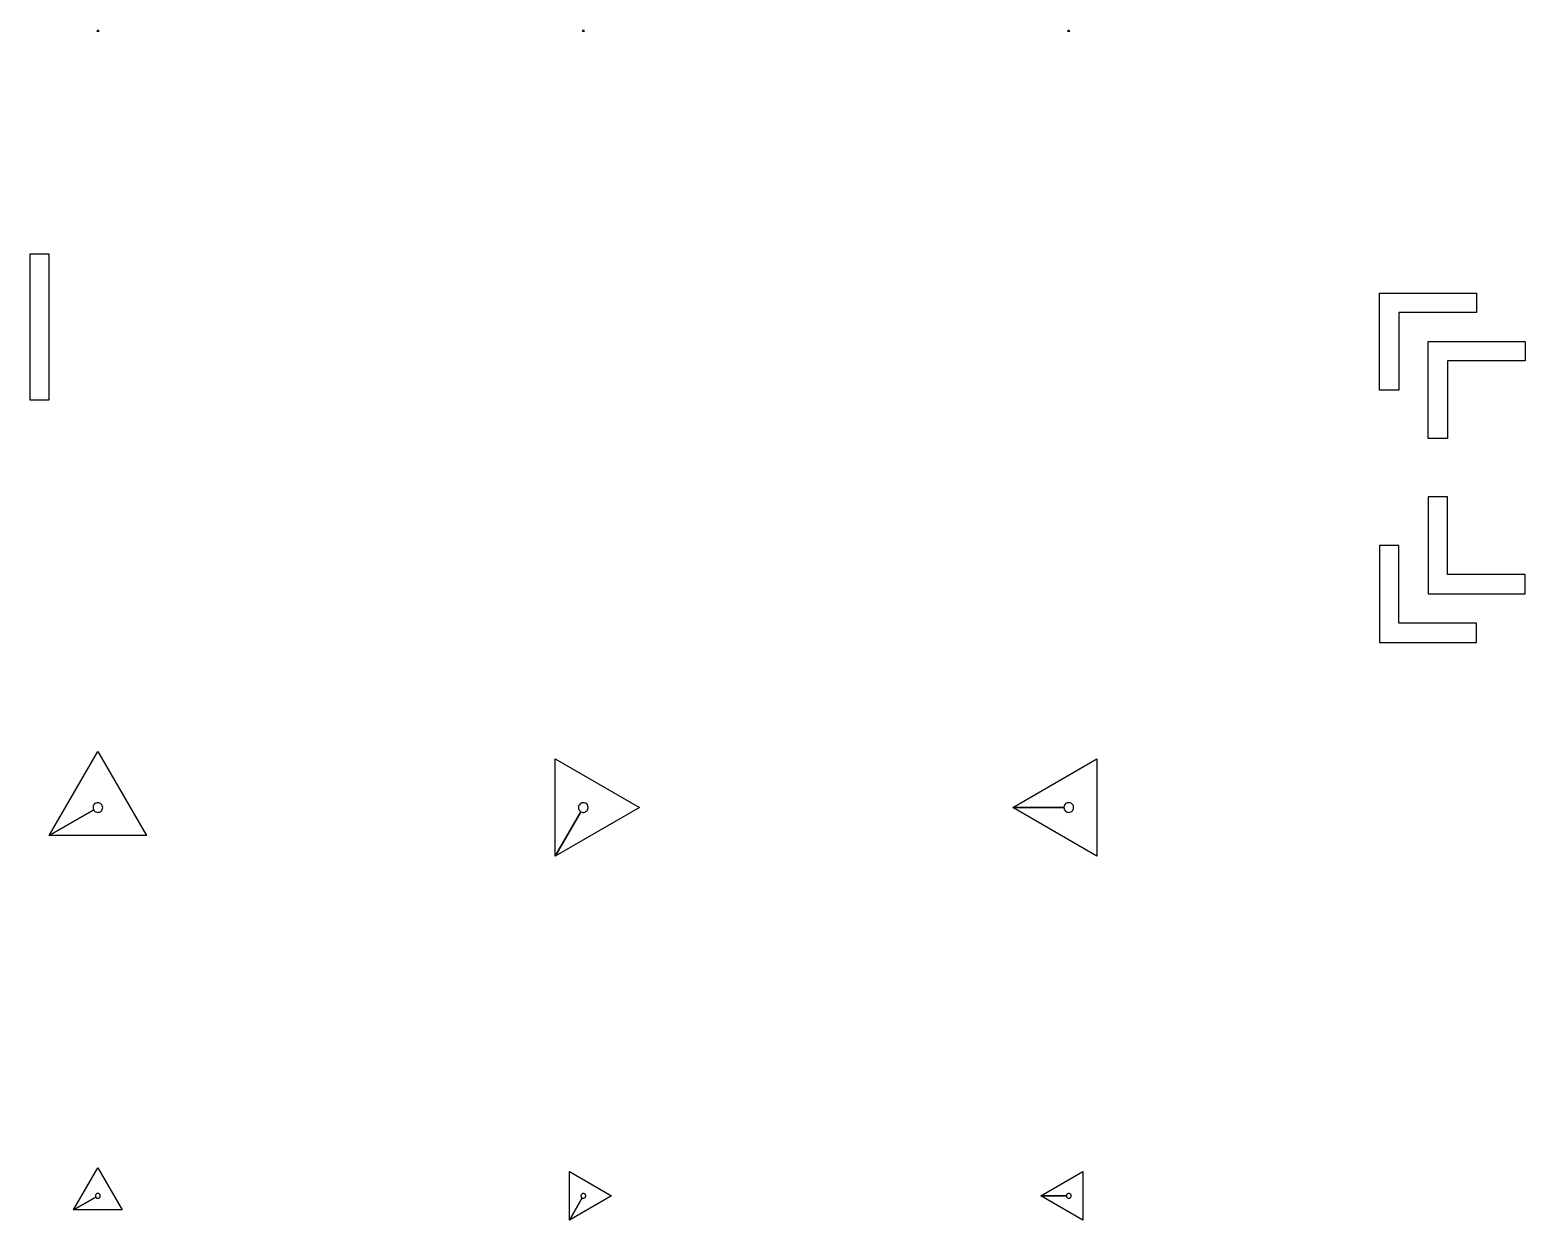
# Model space of a CAD drawing. Extents: x -467 to 127, y -467 to 127.
# Drawn here: x -27 to 127, y -147.5 to -24.9 of the extents above; entities that cross this region are included whole.
import ezdxf

# ---------------------------------------------------------------- set-up
doc = ezdxf.new("R2010")
doc.units = 13
doc.layers.add('ALIGN', color=5, linetype='Continuous')
doc.layers.add('MAGNET', color=11, linetype='Continuous')

msp = doc.modelspace()

# ---------------------------------------------------------------- linework, layer by layer
at = {"layer": 'ALIGN'}
for points in [[(-27, -63), (-25, -63), (-25, -48), (-27, -48)], [(112, -52), (122, -52), (122, -54), (114, -54), (114, -62), (112, -62)], [(117, -57), (127, -57), (127, -59), (119, -59), (119, -67), (117, -67)], [(117, -83), (127, -83), (127, -81), (119, -81), (119, -73), (117, -73)], [(112, -88), (122, -88), (122, -86), (114, -86), (114, -78), (112, -78)]]:
    msp.add_lwpolyline(points, close=True, dxfattribs=at)
at = {"layer": 'MAGNET'}
for points in [[(-20.1, -25.07), (-20.05, -24.98), (-20, -25.07), (-20.1, -25.07)], [(-20.05, -24.98), (-20, -24.89), (-19.95, -24.98), (-20.05, -24.98)], [(-20, -25.07), (-19.95, -24.98), (-19.9, -25.07), (-20, -25.07)], [(29.9, -25.07), (29.95, -24.98), (30, -25.07), (29.9, -25.07)], [(29.95, -24.98), (30, -24.89), (30.05, -24.98), (29.95, -24.98)], [(30, -25.07), (30.05, -24.98), (30.1, -25.07), (30, -25.07)], [(79.9, -25.07), (79.95, -24.98), (80, -25.07), (79.9, -25.07)], [(79.95, -24.98), (80, -24.89), (80.05, -24.98), (79.95, -24.98)], [(80, -25.07), (80.05, -24.98), (80.1, -25.07), (80, -25.07)], [(-20.43, -105.25), (-20.37, -105.33), (-20.3, -105.4), (-20.21, -105.45), (-20.12, -105.49), (-20.02, -105.5), (-19.92, -105.49), (-19.83, -105.47), (-19.74, -105.42), (-19.66, -105.36), (-19.59, -105.29), (-19.54, -105.2), (-19.51, -105.1), (-19.5, -105.01), (-19.51, -104.91), (-19.54, -104.81), (-19.59, -104.72), (-19.65, -104.64), (-19.73, -104.58), (-19.82, -104.54), (-19.91, -104.51), (-20.01, -104.5), (-20.11, -104.51), (-20.21, -104.55), (-20.29, -104.59), (-20.37, -104.66), (-20.43, -104.74), (-20.47, -104.83), (-20.49, -104.93), (-20.5, -105.03), (-20.48, -105.13), (-20.45, -105.22), (-20.43, -105.25), (-25, -107.89), (-20, -99.23), (-15, -107.89), (-25, -107.89), (-20.43, -105.25)], [(29.75, -105.43), (29.84, -105.47), (29.94, -105.5), (30.04, -105.5), (30.14, -105.48), (30.23, -105.44), (30.31, -105.39), (30.39, -105.32), (30.44, -105.24), (30.48, -105.14), (30.5, -105.04), (30.5, -104.94), (30.47, -104.85), (30.43, -104.76), (30.38, -104.67), (30.31, -104.6), (30.22, -104.55), (30.13, -104.52), (30.03, -104.5), (29.93, -104.51), (29.83, -104.53), (29.74, -104.57), (29.66, -104.63), (29.59, -104.71), (29.54, -104.8), (29.51, -104.89), (29.5, -104.99), (29.51, -105.09), (29.54, -105.19), (29.58, -105.27), (29.64, -105.35), (29.72, -105.42), (29.75, -105.43), (27.11, -110), (27.11, -100), (35.77, -105), (27.11, -110), (29.75, -105.43)], [(79.5, -105), (79.51, -105.1), (79.54, -105.2), (79.59, -105.28), (79.65, -105.36), (79.73, -105.42), (79.82, -105.47), (79.92, -105.49), (80.02, -105.5), (80.12, -105.49), (80.21, -105.45), (80.3, -105.4), (80.37, -105.33), (80.43, -105.25), (80.47, -105.16), (80.5, -105.07), (80.5, -104.97), (80.48, -104.87), (80.45, -104.77), (80.39, -104.69), (80.32, -104.62), (80.24, -104.56), (80.15, -104.52), (80.05, -104.5), (79.95, -104.5), (79.85, -104.52), (79.76, -104.56), (79.68, -104.62), (79.61, -104.69), (79.55, -104.78), (79.52, -104.87), (79.5, -104.97), (79.5, -105), (74.23, -105), (82.89, -100), (82.89, -110), (74.23, -105), (79.5, -105)], [(-20.22, -145.13), (-20.19, -145.17), (-20.15, -145.2), (-20.11, -145.23), (-20.06, -145.24), (-20.01, -145.25), (-19.96, -145.25), (-19.91, -145.23), (-19.87, -145.21), (-19.83, -145.18), (-19.8, -145.14), (-19.77, -145.1), (-19.76, -145.05), (-19.75, -145), (-19.76, -144.95), (-19.77, -144.9), (-19.79, -144.86), (-19.82, -144.82), (-19.86, -144.79), (-19.91, -144.77), (-19.96, -144.75), (-20.01, -144.75), (-20.06, -144.76), (-20.1, -144.77), (-20.15, -144.8), (-20.18, -144.83), (-20.21, -144.87), (-20.23, -144.92), (-20.25, -144.96), (-20.25, -145.01), (-20.24, -145.06), (-20.22, -145.11), (-20.22, -145.13), (-22.5, -146.44), (-20, -142.11), (-17.5, -146.44), (-22.5, -146.44), (-20.22, -145.13)], [(29.88, -145.22), (29.92, -145.24), (29.97, -145.25), (30.02, -145.25), (30.07, -145.24), (30.12, -145.22), (30.16, -145.19), (30.19, -145.16), (30.22, -145.12), (30.24, -145.07), (30.25, -145.02), (30.25, -144.97), (30.24, -144.92), (30.22, -144.88), (30.19, -144.84), (30.15, -144.8), (30.11, -144.78), (30.06, -144.76), (30.01, -144.75), (29.96, -144.75), (29.92, -144.77), (29.87, -144.79), (29.83, -144.82), (29.8, -144.85), (29.77, -144.9), (29.76, -144.95), (29.75, -145), (29.76, -145.04), (29.77, -145.09), (29.79, -145.14), (29.82, -145.18), (29.86, -145.21), (29.88, -145.22), (28.56, -147.5), (28.56, -142.5), (32.89, -145), (28.56, -147.5), (29.88, -145.22)], [(79.75, -145), (79.76, -145.05), (79.77, -145.1), (79.79, -145.14), (79.83, -145.18), (79.87, -145.21), (79.91, -145.23), (79.96, -145.25), (80.01, -145.25), (80.06, -145.24), (80.11, -145.23), (80.15, -145.2), (80.19, -145.17), (80.22, -145.13), (80.24, -145.08), (80.25, -145.03), (80.25, -144.98), (80.24, -144.93), (80.22, -144.89), (80.2, -144.85), (80.16, -144.81), (80.12, -144.78), (80.07, -144.76), (80.02, -144.75), (79.97, -144.75), (79.93, -144.76), (79.88, -144.78), (79.84, -144.81), (79.8, -144.85), (79.78, -144.89), (79.76, -144.93), (79.75, -144.98), (79.75, -145), (77.11, -145), (81.44, -142.5), (81.44, -147.5), (77.11, -145), (79.75, -145)]]:
    msp.add_lwpolyline(points, dxfattribs=at)

doc.saveas('drawing.dxf')
